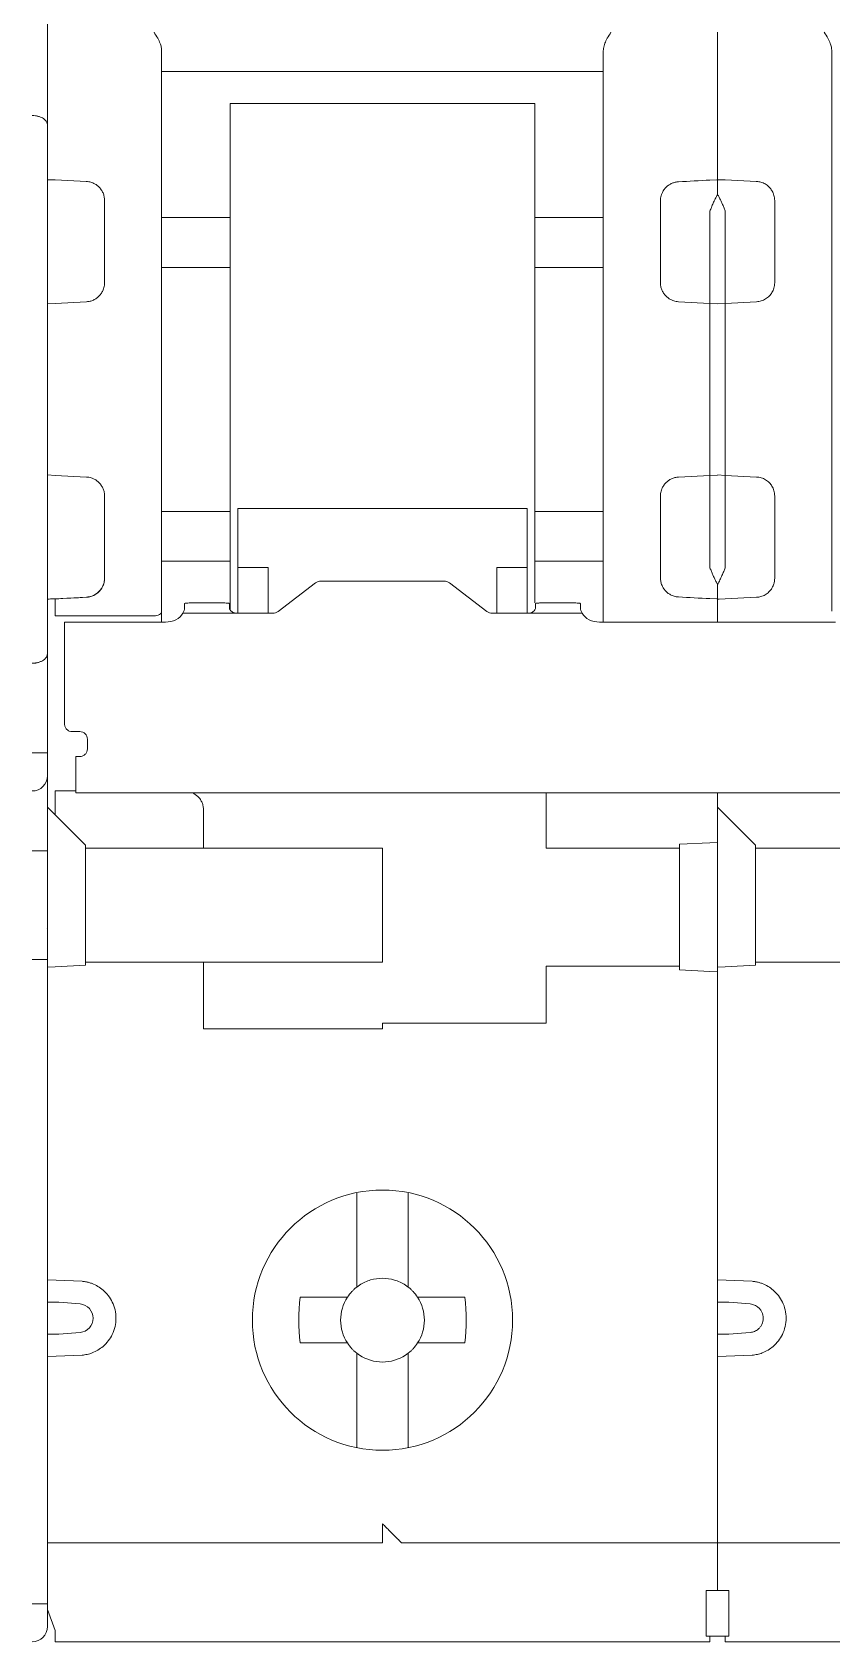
# Model space of a CAD drawing. Header units: millimetres. Extents: x 1359 to 3577, y 1336 to 3557.
# Drawn here: x 2600.48 to 2621.48, y 2687.54 to 2729.83 of the extents above; entities that cross this region are included whole.
import ezdxf

# ---------------------------------------------------------------- set-up
doc = ezdxf.new("R2010")
doc.units = ezdxf.units.MM
doc.layers.add('000-PI-Oprema', color=30, linetype='Continuous', lineweight=5)

msp = doc.modelspace()

# ---------------------------------------------------------------- linework, layer by layer
at = {"layer": '000-PI-Oprema', "color": 0, "linetype": 'ByBlock', "lineweight": 0}
for p, q in [((2600.876, 2753.994), (2600.876, 2727.383)), ((2600.876, 2753.994), (2600.876, 2727.383)), ((2600.876, 2727.383), (2600.876, 2713.505)), ((2600.876, 2713.505), (2600.876, 2710.894)), ((2600.876, 2710.894), (2600.476, 2710.894)), ((2600.876, 2710.894), (2600.876, 2710.294)), ((2600.876, 2710.294), (2600.876, 2708.319)), ((2600.876, 2708.319), (2600.476, 2708.319)), ((2600.876, 2708.319), (2600.876, 2705.469)), ((2600.476, 2705.469), (2600.876, 2705.469)), ((2600.876, 2705.469), (2600.876, 2688.544)), ((2600.876, 2688.544), (2600.476, 2688.544)), ((2600.876, 2688.544), (2600.876, 2687.944))]:
    msp.add_line(p, q, dxfattribs=at)
at = {"layer": '000-PI-Oprema', "color": 0, "lineweight": 0}
for p, q in [((2618.476, 2729.827), (2618.476, 2728.585)), ((2603.876, 2728.796), (2615.476, 2728.796)), ((2618.476, 2728.585), (2618.476, 2725.951)), ((2605.676, 2727.95), (2613.676, 2727.95)), ((2600.876, 2722.692), (2600.876, 2725.569)), ((2600.922, 2725.951), (2600.894, 2725.952)), ((2601.076, 2725.946), (2600.922, 2725.951)), ((2601.902, 2725.905), (2601.076, 2725.948)), ((2601.076, 2725.946), (2601.076, 2725.948)), ((2601.902, 2725.899), (2601.902, 2725.905)), ((2618.276, 2725.941), (2618.457, 2725.95)), ((2618.522, 2725.951), (2618.494, 2725.952)), ((2618.676, 2725.946), (2618.522, 2725.951)), ((2619.502, 2725.905), (2618.676, 2725.948)), ((2619.502, 2725.905), (2619.502, 2725.899)), ((2603.876, 2724.961), (2605.676, 2724.961)), ((2615.476, 2724.961), (2613.676, 2724.961)), ((2618.276, 2725.132), (2618.276, 2722.704)), ((2618.676, 2722.703), (2618.676, 2725.134)), ((2603.876, 2723.65), (2605.676, 2723.65)), ((2613.676, 2723.65), (2615.476, 2723.65)), ((2600.876, 2722.692), (2601.076, 2722.703)), ((2601.076, 2722.703), (2601.902, 2722.746)), ((2618.276, 2722.704), (2617.45, 2722.748)), ((2618.276, 2722.704), (2618.476, 2722.694)), ((2618.676, 2722.703), (2618.476, 2722.692)), ((2619.502, 2722.746), (2618.676, 2722.703)), ((2601.076, 2718.185), (2600.876, 2718.196)), ((2600.876, 2717.144), (2600.876, 2718.196)), ((2601.902, 2718.142), (2601.076, 2718.185)), ((2617.45, 2718.14), (2618.276, 2718.184)), ((2618.476, 2718.194), (2618.276, 2718.184)), ((2618.276, 2718.184), (2618.276, 2715.756)), ((2618.476, 2718.196), (2618.676, 2718.185)), ((2618.676, 2718.185), (2619.502, 2718.142)), ((2618.676, 2715.754), (2618.676, 2718.185)), ((2603.876, 2717.238), (2605.676, 2717.238)), ((2605.876, 2717.315), (2605.876, 2715.764)), ((2613.476, 2717.315), (2605.876, 2717.315)), ((2613.476, 2715.764), (2613.476, 2717.315)), ((2615.476, 2717.238), (2613.676, 2717.238)), ((2605.676, 2715.927), (2603.876, 2715.927)), ((2605.676, 2714.644), (2605.676, 2715.927)), ((2613.676, 2714.837), (2613.676, 2715.927)), ((2613.676, 2715.927), (2615.476, 2715.927)), ((2606.676, 2715.764), (2605.876, 2715.764)), ((2605.876, 2714.562), (2605.876, 2715.764)), ((2606.676, 2714.562), (2606.676, 2715.764)), ((2613.476, 2715.764), (2612.676, 2715.764)), ((2612.676, 2714.562), (2612.676, 2715.764)), ((2613.476, 2715.764), (2613.476, 2714.562)), ((2606.935, 2714.607), (2607.918, 2715.36)), ((2608.059, 2715.405), (2611.293, 2715.405)), ((2611.435, 2715.36), (2612.418, 2714.607)), ((2600.894, 2714.936), (2601.902, 2714.989)), ((2601.076, 2714.94), (2601.076, 2714.942)), ((2601.902, 2714.983), (2601.902, 2714.989)), ((2603.876, 2714.615), (2603.876, 2714.332)), ((2604.476, 2714.739), (2604.476, 2714.817)), ((2605.459, 2714.835), (2604.676, 2714.835)), ((2605.659, 2714.817), (2605.659, 2714.739)), ((2613.693, 2714.817), (2613.693, 2714.739)), ((2614.677, 2714.835), (2613.893, 2714.835)), ((2614.877, 2714.817), (2614.877, 2714.739)), ((2615.476, 2714.344), (2615.476, 2714.767)), ((2618.457, 2714.938), (2618.276, 2714.947)), ((2618.476, 2714.937), (2618.476, 2714.332)), ((2618.522, 2714.937), (2618.676, 2714.942)), ((2618.676, 2714.94), (2619.502, 2714.983)), ((2618.676, 2714.942), (2618.676, 2714.94)), ((2603.676, 2714.492), (2601.076, 2714.492)), ((2601.326, 2713.719), (2601.326, 2714.332)), ((2601.326, 2714.332), (2603.976, 2714.332)), ((2605.859, 2714.562), (2604.434, 2714.562)), ((2605.859, 2714.562), (2606.793, 2714.562)), ((2612.559, 2714.562), (2613.493, 2714.562)), ((2614.918, 2714.562), (2613.493, 2714.562)), ((2615.377, 2714.332), (2621.576, 2714.332)), ((2601.326, 2713.062), (2601.326, 2711.654)), ((2601.726, 2711.454), (2601.526, 2711.454)), ((2601.926, 2711.005), (2601.926, 2711.255)), ((2600.876, 2710.744), (2600.876, 2711.061)), ((2601.626, 2710.801), (2601.726, 2710.801)), ((2601.626, 2710.757), (2601.626, 2710.801)), ((2600.876, 2709.47), (2600.876, 2710.744)), ((2601.626, 2710.757), (2601.626, 2710.667)), ((2601.626, 2709.894), (2601.076, 2709.894)), ((2601.626, 2709.846), (2605.726, 2709.846)), ((2605.726, 2709.846), (2631.226, 2709.846)), ((2613.976, 2708.394), (2613.976, 2709.846)), ((2618.476, 2709.846), (2618.476, 2709.47)), ((2600.876, 2705.294), (2600.876, 2709.47)), ((2600.876, 2709.47), (2601.076, 2709.27)), ((2601.076, 2709.27), (2601.076, 2709.394)), ((2601.076, 2709.27), (2601.876, 2708.47)), ((2604.976, 2708.394), (2604.976, 2709.394)), ((2618.476, 2709.47), (2618.676, 2709.27)), ((2618.476, 2708.546), (2618.476, 2709.47)), ((2618.676, 2709.27), (2619.476, 2708.47)), ((2601.876, 2708.47), (2601.876, 2708.394)), ((2604.976, 2708.394), (2601.876, 2708.394)), ((2601.876, 2708.394), (2601.876, 2705.394)), ((2604.976, 2708.394), (2605.376, 2708.394)), ((2605.376, 2708.394), (2609.676, 2708.394)), ((2609.676, 2708.394), (2609.676, 2705.394)), ((2614.376, 2708.394), (2613.976, 2708.394)), ((2614.376, 2708.394), (2617.476, 2708.394)), ((2617.476, 2708.494), (2618.276, 2708.536)), ((2617.476, 2708.494), (2617.476, 2708.394)), ((2617.476, 2708.394), (2617.476, 2705.294)), ((2618.476, 2708.546), (2618.276, 2708.536)), ((2618.476, 2708.546), (2618.476, 2705.294)), ((2619.476, 2708.47), (2619.476, 2708.394)), ((2619.476, 2708.394), (2622.576, 2708.394)), ((2619.476, 2708.394), (2619.476, 2705.394)), ((2600.876, 2706.294), (2600.871, 2706.299)), ((2600.876, 2705.265), (2601.076, 2705.276)), ((2600.876, 2705.265), (2600.876, 2697.371)), ((2601.876, 2705.318), (2601.076, 2705.276)), ((2601.876, 2705.394), (2601.876, 2705.318)), ((2604.976, 2705.394), (2601.876, 2705.394)), ((2604.976, 2703.644), (2604.976, 2705.394)), ((2604.976, 2705.394), (2605.376, 2705.394)), ((2609.676, 2705.394), (2605.376, 2705.394)), ((2614.376, 2705.294), (2613.976, 2705.294)), ((2613.976, 2705.294), (2613.976, 2703.794)), ((2617.476, 2705.294), (2614.376, 2705.294)), ((2617.476, 2705.194), (2617.476, 2705.294)), ((2618.476, 2705.265), (2618.476, 2705.294)), ((2618.476, 2705.265), (2618.676, 2705.276)), ((2618.476, 2705.265), (2618.476, 2705.142)), ((2619.476, 2705.318), (2618.676, 2705.276)), ((2619.476, 2705.394), (2619.476, 2705.318)), ((2622.576, 2705.394), (2619.476, 2705.394)), ((2618.276, 2705.152), (2617.476, 2705.194)), ((2618.276, 2705.152), (2618.476, 2705.142)), ((2618.476, 2697.37), (2618.476, 2705.142)), ((2609.676, 2703.644), (2604.976, 2703.644)), ((2609.676, 2703.794), (2609.676, 2703.644)), ((2613.976, 2703.794), (2609.676, 2703.794)), ((2600.871, 2701.289), (2600.876, 2701.294)), ((2609.001, 2699.333), (2609.001, 2699.27)), ((2609.001, 2699.27), (2609.001, 2697.15)), ((2610.351, 2699.27), (2610.351, 2699.333)), ((2610.351, 2697.15), (2610.351, 2699.27)), ((2600.876, 2697.196), (2600.876, 2697.37)), ((2618.476, 2697.37), (2618.476, 2694.718)), ((2601.786, 2697.015), (2600.876, 2697.053)), ((2609.001, 2697.15), (2609.001, 2696.863)), ((2610.351, 2697.15), (2610.351, 2696.863)), ((2619.386, 2697.015), (2618.476, 2697.053)), ((2600.876, 2695.622), (2600.876, 2696.466)), ((2601.176, 2696.466), (2601.734, 2696.418)), ((2607.512, 2696.594), (2608.37, 2696.594)), ((2611.84, 2696.594), (2610.982, 2696.594)), ((2618.776, 2696.466), (2619.334, 2696.418)), ((2601.734, 2695.67), (2601.176, 2695.622)), ((2618.776, 2695.622), (2619.334, 2695.67)), ((2608.37, 2695.394), (2607.512, 2695.394)), ((2609.001, 2695.125), (2609.001, 2694.838)), ((2610.351, 2695.125), (2610.351, 2694.838)), ((2611.84, 2695.394), (2610.982, 2695.394)), ((2600.876, 2695.035), (2601.786, 2695.073)), ((2600.876, 2694.718), (2600.876, 2694.771)), ((2600.876, 2694.717), (2600.876, 2690.994)), ((2609.001, 2694.838), (2609.001, 2692.718)), ((2610.351, 2692.718), (2610.351, 2694.838)), ((2618.476, 2695.035), (2619.386, 2695.073)), ((2618.476, 2690.994), (2618.476, 2694.718)), ((2609.001, 2692.718), (2609.001, 2692.643)), ((2610.351, 2692.643), (2610.351, 2692.718)), ((2600.876, 2690.994), (2600.876, 2688.394)), ((2618.476, 2690.994), (2618.476, 2688.894)), ((2600.876, 2690.144), (2609.676, 2690.144)), ((2618.476, 2690.144), (2610.176, 2690.144)), ((2627.276, 2690.144), (2618.476, 2690.144)), ((2618.776, 2688.894), (2618.176, 2688.894)), ((2600.876, 2688.394), (2601.076, 2687.844)), ((2605.876, 2687.544), (2601.076, 2687.544)), ((2613.496, 2687.544), (2605.876, 2687.544)), ((2618.276, 2687.544), (2613.496, 2687.544)), ((2618.276, 2687.694), (2618.176, 2687.694)), ((2618.676, 2687.694), (2618.276, 2687.694)), ((2618.776, 2687.694), (2618.676, 2687.694)), ((2623.476, 2687.544), (2618.676, 2687.544))]:
    msp.add_line(p, q, dxfattribs=at)
at = {"layer": '000-PI-Oprema', "color": 0, "lineweight": 0, "flags": 128}
msp.add_lwpolyline([(2603.876, 2714.615), (2603.872, 2714.591), (2603.861, 2714.568), (2603.843, 2714.547), (2603.818, 2714.528), (2603.787, 2714.513), (2603.753, 2714.502), (2603.715, 2714.495), (2603.676, 2714.492)], dxfattribs=at)
at = {"layer": '000-PI-Oprema', "color": 0, "lineweight": 0}
msp.add_circle((2609.676, 2695.994), 3.418, dxfattribs=at)
at = {"layer": '000-PI-Oprema', "color": 0, "linetype": 'ByBlock', "lineweight": 0}
for centre in [(2600.476, 2710.294), (2600.476, 2687.944)]:
    msp.add_arc(centre, 0.4, 270, 0, dxfattribs=at)
at = {"layer": '000-PI-Oprema', "color": 0, "lineweight": 0}
for start, end in [(123.0557, 133.0681), (46.9319, 56.9443), (136.9319, 146.9443), (135, 136.9319), (133.0681, 135), (33.0557, 43.0681), (213.0557, 223.0681), (223.0681, 225), (225, 226.9319), (226.9319, 236.9443), (303.0557, 313.0681), (315, 316.9319), (316.9319, 326.9443)]:
    msp.add_arc((2609.676, 2695.994), 1.1, start, end, dxfattribs=at)
for points, knots in [([(2600.876, 2728.585), (2600.876, 2728.598), (2600.876, 2728.625), (2600.876, 2728.672), (2600.876, 2728.725), (2600.876, 2728.805), (2600.876, 2728.92), (2600.876, 2729.08), (2600.876, 2729.256), (2600.876, 2729.442), (2600.876, 2729.634), (2600.876, 2729.763), (2600.876, 2729.827)], [0, 0, 0, 0, 0.061391, 0.122427, 0.18342, 0.24468, 0.372209, 0.500076, 0.627605, 0.755472, 0.877481, 1, 1, 1, 1]), ([(2603.676, 2729.827), (2603.71, 2729.774), (2603.757, 2729.7), (2603.808, 2729.6), (2603.842, 2729.523), (2603.869, 2729.436), (2603.874, 2729.369), (2603.876, 2729.337)], [0, 0, 0, 0, 0.350015, 0.493309, 0.624855, 0.821183, 1, 1, 1, 1]), ([(2615.476, 2729.337), (2615.477, 2729.358), (2615.479, 2729.401), (2615.494, 2729.468), (2615.515, 2729.534), (2615.545, 2729.601), (2615.596, 2729.7), (2615.643, 2729.774), (2615.676, 2729.827)], [0, 0, 0, 0, 0.117446, 0.242847, 0.378002, 0.506391, 0.652474, 1, 1, 1, 1]), ([(2621.276, 2729.827), (2621.31, 2729.774), (2621.357, 2729.699), (2621.408, 2729.6), (2621.442, 2729.523), (2621.469, 2729.436), (2621.474, 2729.369), (2621.476, 2729.337)], [0, 0, 0, 0, 0.350596, 0.493868, 0.625405, 0.821427, 1, 1, 1, 1]), ([(2603.876, 2729.183), (2603.876, 2729.143), (2603.876, 2729.062), (2603.876, 2728.93), (2603.876, 2728.791), (2603.876, 2728.643), (2603.876, 2728.487), (2603.876, 2728.323), (2603.876, 2728.15), (2603.876, 2727.91), (2603.876, 2727.591), (2603.876, 2727.18), (2603.876, 2726.742), (2603.876, 2726.43), (2603.876, 2726.273)], [0, 0, 0, 0, 0.062736, 0.125281, 0.187695, 0.250043, 0.312387, 0.374792, 0.437318, 0.500031, 0.625212, 0.749931, 0.874692, 1, 1, 1, 1]), ([(2615.476, 2729.183), (2615.476, 2729.193), (2615.476, 2729.212), (2615.476, 2729.248), (2615.476, 2729.289), (2615.476, 2729.321), (2615.476, 2729.337)], [0, 0, 0, 0, 0.251193, 0.5, 0.748807, 1, 1, 1, 1]), ([(2615.476, 2726.121), (2615.476, 2726.204), (2615.476, 2726.371), (2615.476, 2726.613), (2615.476, 2726.847), (2615.476, 2727.075), (2615.476, 2727.295), (2615.476, 2727.508), (2615.476, 2727.713), (2615.476, 2727.977), (2615.476, 2728.287), (2615.476, 2728.623), (2615.476, 2728.926), (2615.476, 2729.097), (2615.476, 2729.183)], [0, 0, 0, 0, 0.062754, 0.125301, 0.187708, 0.250043, 0.312375, 0.374772, 0.437302, 0.500033, 0.625237, 0.749935, 0.874674, 1, 1, 1, 1]), ([(2621.476, 2729.337), (2621.476, 2729.321), (2621.476, 2729.289), (2621.476, 2729.248), (2621.476, 2729.212), (2621.476, 2729.193), (2621.476, 2729.183)], [0, 0, 0, 0, 0.251193, 0.5, 0.748807, 1, 1, 1, 1]), ([(2621.476, 2729.183), (2621.476, 2729.143), (2621.476, 2729.062), (2621.476, 2728.93), (2621.476, 2728.791), (2621.476, 2728.643), (2621.476, 2728.487), (2621.476, 2728.323), (2621.476, 2728.15), (2621.476, 2727.91), (2621.476, 2727.591), (2621.476, 2727.18), (2621.476, 2726.742), (2621.476, 2726.43), (2621.476, 2726.273)], [0, 0, 0, 0, 0.062736, 0.125281, 0.187695, 0.250043, 0.312387, 0.374792, 0.437318, 0.500031, 0.625212, 0.749931, 0.874692, 1, 1, 1, 1]), ([(2600.876, 2725.951), (2600.876, 2726.023), (2600.876, 2726.165), (2600.876, 2726.372), (2600.876, 2726.573), (2600.876, 2726.767), (2600.876, 2726.956), (2600.876, 2727.138), (2600.876, 2727.315), (2600.876, 2727.541), (2600.876, 2727.808), (2600.876, 2728.098), (2600.876, 2728.361), (2600.876, 2728.51), (2600.876, 2728.585)], [0, 0, 0, 0, 0.062728, 0.125271, 0.18769, 0.250045, 0.312396, 0.374804, 0.437328, 0.500029, 0.625194, 0.749922, 0.874696, 1, 1, 1, 1]), ([(2605.676, 2727.95), (2605.676, 2727.909), (2605.676, 2727.826), (2605.676, 2727.708), (2605.676, 2727.595), (2605.676, 2727.452), (2605.676, 2727.286), (2605.676, 2727.179), (2605.676, 2727.125)], [0, 0, 0, 0, 0.125424, 0.250193, 0.374902, 0.500146, 0.749703, 1, 1, 1, 1]), ([(2613.676, 2727.125), (2613.676, 2727.151), (2613.676, 2727.204), (2613.676, 2727.291), (2613.676, 2727.386), (2613.676, 2727.521), (2613.676, 2727.704), (2613.676, 2727.868), (2613.676, 2727.95)], [0, 0, 0, 0, 0.125424, 0.250193, 0.374902, 0.500146, 0.749703, 1, 1, 1, 1]), ([(2613.676, 2724.961), (2613.676, 2725.032), (2613.676, 2725.173), (2613.676, 2725.38), (2613.676, 2725.581), (2613.676, 2725.776), (2613.676, 2725.967), (2613.676, 2726.213), (2613.676, 2726.505), (2613.676, 2726.832), (2613.676, 2727.027), (2613.676, 2727.125)], [0, 0, 0, 0, 0.083508, 0.166833, 0.25006, 0.333277, 0.416572, 0.500032, 0.666688, 0.83311, 1, 1, 1, 1]), ([(2603.876, 2726.273), (2603.876, 2726.209), (2603.876, 2726.081), (2603.876, 2725.883), (2603.876, 2725.68), (2603.876, 2725.473), (2603.876, 2725.26), (2603.876, 2725.043), (2603.876, 2724.822), (2603.876, 2724.671), (2603.876, 2724.595)], [0, 0, 0, 0, 0.12575, 0.250858, 0.375537, 0.5, 0.624463, 0.749142, 0.87425, 1, 1, 1, 1]), ([(2615.476, 2724.727), (2615.476, 2724.799), (2615.476, 2724.941), (2615.476, 2725.149), (2615.476, 2725.353), (2615.476, 2725.552), (2615.476, 2725.747), (2615.476, 2725.937), (2615.476, 2726.06), (2615.476, 2726.121)], [0, 0, 0, 0, 0.143512, 0.28637, 0.428834, 0.571166, 0.71363, 0.856488, 1, 1, 1, 1]), ([(2621.476, 2726.273), (2621.476, 2726.209), (2621.476, 2726.081), (2621.476, 2725.883), (2621.476, 2725.68), (2621.476, 2725.473), (2621.476, 2725.26), (2621.476, 2725.043), (2621.476, 2724.822), (2621.476, 2724.671), (2621.476, 2724.595)], [0, 0, 0, 0, 0.12575, 0.250858, 0.375537, 0.5, 0.624463, 0.749142, 0.87425, 1, 1, 1, 1]), ([(2601.902, 2725.905), (2601.922, 2725.903), (2601.961, 2725.9), (2602.017, 2725.886), (2602.083, 2725.863), (2602.155, 2725.824), (2602.229, 2725.765), (2602.292, 2725.691), (2602.339, 2725.604), (2602.37, 2725.508), (2602.374, 2725.441), (2602.376, 2725.407)], [0, 0, 0, 0, 0.071618, 0.143308, 0.216363, 0.334035, 0.455285, 0.587191, 0.721903, 0.860899, 1, 1, 1, 1]), ([(2616.976, 2725.398), (2616.977, 2725.421), (2616.979, 2725.466), (2616.993, 2725.532), (2617.019, 2725.606), (2617.062, 2725.683), (2617.124, 2725.757), (2617.198, 2725.817), (2617.279, 2725.86), (2617.363, 2725.888), (2617.421, 2725.894), (2617.45, 2725.897)], [0, 0, 0, 0, 0.093221, 0.185813, 0.279137, 0.41434, 0.546905, 0.668022, 0.785627, 0.893606, 1, 1, 1, 1]), ([(2618.276, 2725.132), (2618.289, 2725.163), (2618.316, 2725.233), (2618.362, 2725.339), (2618.416, 2725.455), (2618.455, 2725.529), (2618.476, 2725.568)], [0, 0, 0, 0, 0.193415, 0.424448, 0.693252, 1, 1, 1, 1]), ([(2618.676, 2725.134), (2618.664, 2725.165), (2618.639, 2725.229), (2618.6, 2725.32), (2618.56, 2725.407), (2618.518, 2725.491), (2618.49, 2725.543), (2618.476, 2725.569)], [0, 0, 0, 0, 0.194202, 0.390464, 0.589612, 0.792498, 1, 1, 1, 1]), ([(2619.976, 2725.407), (2619.975, 2725.429), (2619.974, 2725.474), (2619.959, 2725.54), (2619.934, 2725.614), (2619.891, 2725.691), (2619.822, 2725.773), (2619.73, 2725.842), (2619.618, 2725.891), (2619.54, 2725.9), (2619.502, 2725.905)], [0, 0, 0, 0, 0.092601, 0.18543, 0.278489, 0.413813, 0.545287, 0.709927, 0.860804, 1, 1, 1, 1]), ([(2605.676, 2724.961), (2605.676, 2724.912), (2605.676, 2724.814), (2605.676, 2724.598), (2605.676, 2724.359), (2605.676, 2724.114), (2605.676, 2723.893), (2605.676, 2723.728), (2605.676, 2723.672), (2605.676, 2723.65)], [0, 0, 0, 0, 0.150243, 0.300485, 0.450729, 0.600973, 0.751216, 0.901461, 1, 1, 1, 1]), ([(2613.676, 2724.961), (2613.676, 2724.912), (2613.676, 2724.814), (2613.676, 2724.598), (2613.676, 2724.359), (2613.676, 2724.114), (2613.676, 2723.893), (2613.676, 2723.728), (2613.676, 2723.672), (2613.676, 2723.65)], [0, 0, 0, 0, 0.150243, 0.300485, 0.450729, 0.600973, 0.751216, 0.901461, 1, 1, 1, 1]), ([(2615.476, 2716.16), (2615.476, 2716.274), (2615.476, 2716.502), (2615.476, 2716.848), (2615.476, 2717.196), (2615.476, 2717.546), (2615.476, 2717.899), (2615.476, 2718.496), (2615.476, 2719.344), (2615.476, 2720.444), (2615.476, 2721.544), (2615.476, 2722.511), (2615.476, 2723.342), (2615.476, 2724.042), (2615.476, 2724.499), (2615.476, 2724.727)], [0, 0, 0, 0, 0.041431, 0.082793, 0.124119, 0.165441, 0.206793, 0.248207, 0.374079, 0.500012, 0.625883, 0.751817, 0.834548, 0.917188, 1, 1, 1, 1]), ([(2602.376, 2723.245), (2602.376, 2723.365), (2602.376, 2723.604), (2602.376, 2723.959), (2602.376, 2724.311), (2602.376, 2724.544), (2602.376, 2724.66)], [0, 0, 0, 0, 0.2501, 0.5, 0.7499, 1, 1, 1, 1]), ([(2603.876, 2724.595), (2603.876, 2724.485), (2603.876, 2724.263), (2603.876, 2723.928), (2603.876, 2723.59), (2603.876, 2723.25), (2603.876, 2722.907), (2603.876, 2722.329), (2603.876, 2721.508), (2603.876, 2720.444), (2603.876, 2719.38), (2603.876, 2718.443), (2603.876, 2717.638), (2603.876, 2716.958), (2603.876, 2716.515), (2603.876, 2716.293)], [0, 0, 0, 0, 0.041447, 0.082829, 0.124176, 0.16552, 0.206891, 0.248321, 0.374134, 0.500011, 0.625824, 0.751702, 0.834467, 0.91715, 1, 1, 1, 1]), ([(2621.476, 2724.595), (2621.476, 2724.485), (2621.476, 2724.263), (2621.476, 2723.928), (2621.476, 2723.59), (2621.476, 2723.25), (2621.476, 2722.907), (2621.476, 2722.329), (2621.476, 2721.508), (2621.476, 2720.444), (2621.476, 2719.38), (2621.476, 2718.443), (2621.476, 2717.638), (2621.476, 2716.958), (2621.476, 2716.515), (2621.476, 2716.293)], [0, 0, 0, 0, 0.041447, 0.082829, 0.124176, 0.16552, 0.206891, 0.248321, 0.374134, 0.500011, 0.625824, 0.751702, 0.834467, 0.91715, 1, 1, 1, 1]), ([(2605.676, 2723.65), (2605.676, 2723.567), (2605.676, 2723.4), (2605.676, 2723.145), (2605.676, 2722.888), (2605.676, 2722.628), (2605.676, 2722.365), (2605.676, 2721.917), (2605.676, 2721.278), (2605.676, 2720.444), (2605.676, 2719.61), (2605.676, 2718.881), (2605.676, 2718.26), (2605.676, 2717.741), (2605.676, 2717.406), (2605.676, 2717.238)], [0, 0, 0, 0, 0.041319, 0.082538, 0.123706, 0.164869, 0.206076, 0.247373, 0.373654, 0.500018, 0.626299, 0.752662, 0.835118, 0.917437, 1, 1, 1, 1]), ([(2613.676, 2723.65), (2613.676, 2722.643), (2613.676, 2721.544), (2613.676, 2719.344), (2613.676, 2718.245), (2613.676, 2717.238)], [0, 0, 0, 0, 0.5, 0.5, 1, 1, 1, 1]), ([(2602.376, 2723.245), (2602.376, 2723.224), (2602.374, 2723.181), (2602.361, 2723.118), (2602.338, 2723.048), (2602.299, 2722.972), (2602.24, 2722.898), (2602.168, 2722.835), (2602.086, 2722.788), (2601.996, 2722.756), (2601.934, 2722.749), (2601.902, 2722.746)], [0, 0, 0, 0, 0.085507, 0.170147, 0.255273, 0.381189, 0.506725, 0.630753, 0.754527, 0.877113, 1, 1, 1, 1]), ([(2617.45, 2722.748), (2617.429, 2722.749), (2617.387, 2722.753), (2617.326, 2722.769), (2617.258, 2722.795), (2617.185, 2722.837), (2617.113, 2722.899), (2617.054, 2722.974), (2617.01, 2723.059), (2616.981, 2723.151), (2616.978, 2723.215), (2616.976, 2723.247)], [0, 0, 0, 0, 0.082209, 0.16366, 0.245689, 0.369303, 0.493372, 0.618767, 0.744744, 0.872104, 1, 1, 1, 1]), ([(2619.502, 2722.746), (2619.523, 2722.748), (2619.564, 2722.751), (2619.625, 2722.766), (2619.683, 2722.788), (2619.739, 2722.818), (2619.791, 2722.855), (2619.85, 2722.909), (2619.912, 2722.99), (2619.965, 2723.108), (2619.972, 2723.198), (2619.976, 2723.245)], [0, 0, 0, 0, 0.080411, 0.161533, 0.243405, 0.326066, 0.409552, 0.493901, 0.642123, 0.810797, 1, 1, 1, 1]), ([(2600.876, 2718.196), (2600.876, 2718.302), (2600.876, 2718.514), (2600.876, 2718.834), (2600.876, 2719.154), (2600.876, 2719.476), (2600.876, 2719.798), (2600.876, 2720.121), (2600.876, 2720.525), (2600.876, 2721.009), (2600.876, 2721.573), (2600.876, 2722.135), (2600.876, 2722.506), (2600.876, 2722.692)], [0, 0, 0, 0, 0.071572, 0.143012, 0.214372, 0.285701, 0.357051, 0.428472, 0.500015, 0.625079, 0.749917, 0.8748, 1, 1, 1, 1]), ([(2618.276, 2722.704), (2618.276, 2722.597), (2618.276, 2722.384), (2618.276, 2722.062), (2618.276, 2721.74), (2618.276, 2721.417), (2618.276, 2721.093), (2618.276, 2720.769), (2618.276, 2720.363), (2618.276, 2719.876), (2618.276, 2719.309), (2618.276, 2718.745), (2618.276, 2718.371), (2618.276, 2718.184)], [0, 0, 0, 0, 0.071556, 0.142997, 0.214365, 0.285706, 0.357065, 0.428486, 0.500013, 0.625062, 0.749916, 0.874816, 1, 1, 1, 1]), ([(2601.902, 2718.142), (2601.923, 2718.14), (2601.965, 2718.137), (2602.026, 2718.121), (2602.095, 2718.095), (2602.168, 2718.053), (2602.24, 2717.99), (2602.299, 2717.916), (2602.343, 2717.831), (2602.371, 2717.739), (2602.375, 2717.675), (2602.376, 2717.643)], [0, 0, 0, 0, 0.082205, 0.163652, 0.245679, 0.369354, 0.493482, 0.618917, 0.744935, 0.872201, 1, 1, 1, 1]), ([(2616.976, 2717.641), (2616.977, 2717.662), (2616.979, 2717.705), (2616.991, 2717.768), (2617.015, 2717.838), (2617.054, 2717.914), (2617.113, 2717.989), (2617.185, 2718.051), (2617.267, 2718.098), (2617.356, 2718.13), (2617.419, 2718.137), (2617.45, 2718.14)], [0, 0, 0, 0, 0.085573, 0.170275, 0.255463, 0.381339, 0.506835, 0.630803, 0.754517, 0.877108, 1, 1, 1, 1]), ([(2619.976, 2717.643), (2619.975, 2717.667), (2619.973, 2717.714), (2619.958, 2717.782), (2619.936, 2717.844), (2619.907, 2717.899), (2619.874, 2717.947), (2619.822, 2718.008), (2619.742, 2718.072), (2619.626, 2718.127), (2619.544, 2718.137), (2619.502, 2718.142)], [0, 0, 0, 0, 0.097376, 0.189595, 0.276665, 0.358598, 0.435408, 0.507112, 0.674555, 0.83875, 1, 1, 1, 1]), ([(2602.376, 2716.228), (2602.376, 2716.344), (2602.376, 2716.577), (2602.376, 2716.929), (2602.376, 2717.284), (2602.376, 2717.523), (2602.376, 2717.643)], [0, 0, 0, 0, 0.2501, 0.5, 0.7499, 1, 1, 1, 1]), ([(2600.876, 2715.319), (2600.876, 2715.319), (2600.876, 2715.646), (2600.876, 2716.028), (2600.876, 2716.518), (2600.876, 2716.872), (2600.876, 2717.101), (2600.876, 2717.13), (2600.876, 2717.144)], [0, 0, 0, 0, 0.008736, 0.206989, 0.405242, 0.603494, 0.801747, 1, 1, 1, 1]), ([(2605.676, 2717.238), (2605.676, 2717.216), (2605.676, 2717.16), (2605.676, 2716.995), (2605.676, 2716.774), (2605.676, 2716.529), (2605.676, 2716.29), (2605.676, 2716.074), (2605.676, 2715.976), (2605.676, 2715.927)], [0, 0, 0, 0, 0.098539, 0.248784, 0.399027, 0.54927, 0.699515, 0.849757, 1, 1, 1, 1]), ([(2613.676, 2717.238), (2613.676, 2717.216), (2613.676, 2717.16), (2613.676, 2716.995), (2613.676, 2716.774), (2613.676, 2716.529), (2613.676, 2716.29), (2613.676, 2716.074), (2613.676, 2715.976), (2613.676, 2715.927)], [0, 0, 0, 0, 0.098539, 0.248784, 0.399027, 0.54927, 0.699515, 0.849757, 1, 1, 1, 1]), ([(2603.876, 2716.293), (2603.876, 2716.217), (2603.876, 2716.066), (2603.876, 2715.845), (2603.876, 2715.627), (2603.876, 2715.415), (2603.876, 2715.208), (2603.876, 2715.005), (2603.876, 2714.807), (2603.876, 2714.679), (2603.876, 2714.615)], [0, 0, 0, 0, 0.12575, 0.250858, 0.375537, 0.5, 0.624463, 0.749142, 0.87425, 1, 1, 1, 1]), ([(2621.476, 2716.293), (2621.476, 2716.217), (2621.476, 2716.066), (2621.476, 2715.845), (2621.476, 2715.627), (2621.476, 2715.415), (2621.476, 2715.208), (2621.476, 2715.005), (2621.476, 2714.807), (2621.476, 2714.679), (2621.476, 2714.615)], [0, 0, 0, 0, 0.12575, 0.250858, 0.375537, 0.5, 0.624463, 0.749142, 0.87425, 1, 1, 1, 1]), ([(2602.376, 2715.481), (2602.376, 2715.542), (2602.376, 2715.663), (2602.376, 2715.849), (2602.376, 2716.037), (2602.376, 2716.164), (2602.376, 2716.228)], [0, 0, 0, 0, 0.25014, 0.5, 0.74986, 1, 1, 1, 1]), ([(2615.476, 2714.767), (2615.476, 2714.828), (2615.476, 2714.951), (2615.476, 2715.141), (2615.476, 2715.336), (2615.476, 2715.535), (2615.476, 2715.739), (2615.476, 2715.947), (2615.476, 2716.089), (2615.476, 2716.16)], [0, 0, 0, 0, 0.143512, 0.28637, 0.428834, 0.571166, 0.71363, 0.856488, 1, 1, 1, 1]), ([(2601.902, 2714.989), (2601.944, 2714.991), (2601.99, 2714.999), (2602.09, 2715.033), (2602.143, 2715.06), (2602.243, 2715.142), (2602.289, 2715.197), (2602.357, 2715.33), (2602.376, 2715.409), (2602.376, 2715.488)], [0, 0, 0, 0, 0.25, 0.25, 0.5, 0.5, 0.75, 0.75, 1, 1, 1, 1]), ([(2601.902, 2714.983), (2601.921, 2714.985), (2601.959, 2714.988), (2602.015, 2715.001), (2602.071, 2715.02), (2602.125, 2715.047), (2602.178, 2715.081), (2602.235, 2715.13), (2602.298, 2715.205), (2602.345, 2715.298), (2602.372, 2715.394), (2602.375, 2715.452), (2602.376, 2715.481)], [0, 0, 0, 0, 0.068374, 0.139377, 0.213319, 0.290477, 0.371094, 0.455382, 0.587277, 0.761474, 0.880592, 1, 1, 1, 1]), ([(2617.45, 2714.991), (2617.431, 2714.992), (2617.392, 2714.996), (2617.336, 2715.009), (2617.27, 2715.032), (2617.198, 2715.071), (2617.124, 2715.13), (2617.061, 2715.205), (2617.014, 2715.292), (2616.982, 2715.388), (2616.978, 2715.456), (2616.976, 2715.49)], [0, 0, 0, 0, 0.070996, 0.142095, 0.214573, 0.332083, 0.453298, 0.585758, 0.72107, 0.860537, 1, 1, 1, 1]), ([(2618.276, 2715.756), (2618.289, 2715.724), (2618.314, 2715.661), (2618.353, 2715.57), (2618.393, 2715.482), (2618.434, 2715.398), (2618.462, 2715.346), (2618.476, 2715.32)], [0, 0, 0, 0, 0.1942, 0.390457, 0.5896, 0.792488, 1, 1, 1, 1]), ([(2618.676, 2715.754), (2618.664, 2715.723), (2618.636, 2715.654), (2618.59, 2715.548), (2618.536, 2715.431), (2618.497, 2715.358), (2618.476, 2715.319)], [0, 0, 0, 0, 0.193384, 0.424408, 0.693222, 1, 1, 1, 1]), ([(2619.502, 2714.983), (2619.521, 2714.985), (2619.559, 2714.988), (2619.615, 2715.001), (2619.671, 2715.02), (2619.725, 2715.047), (2619.778, 2715.081), (2619.835, 2715.13), (2619.898, 2715.205), (2619.945, 2715.298), (2619.972, 2715.394), (2619.975, 2715.452), (2619.976, 2715.481)], [0, 0, 0, 0, 0.068374, 0.139376, 0.213318, 0.290476, 0.371092, 0.45538, 0.587276, 0.76147, 0.88059, 1, 1, 1, 1]), ([(2600.876, 2712.303), (2600.876, 2712.34), (2600.876, 2712.413), (2600.876, 2712.533), (2600.876, 2712.659), (2600.876, 2712.793), (2600.876, 2712.935), (2600.876, 2713.084), (2600.876, 2713.24), (2600.876, 2713.457), (2600.876, 2713.746), (2600.876, 2714.118), (2600.876, 2714.513), (2600.876, 2714.795), (2600.876, 2714.937)], [0, 0, 0, 0, 0.062728, 0.125271, 0.18769, 0.250045, 0.312396, 0.374804, 0.437328, 0.500029, 0.625194, 0.749922, 0.874696, 1, 1, 1, 1]), ([(2601.076, 2714.942), (2601.05, 2714.941), (2600.997, 2714.939), (2600.947, 2714.938), (2600.922, 2714.937)], [0, 0, 0, 0, 0.508632, 1, 1, 1, 1]), ([(2604.476, 2714.688), (2604.476, 2714.68), (2604.475, 2714.663), (2604.466, 2714.632), (2604.454, 2714.598), (2604.441, 2714.574), (2604.434, 2714.562)], [0, 0, 0, 0, 0.256458, 0.506841, 0.753776, 1, 1, 1, 1]), ([(2604.476, 2714.817), (2604.476, 2714.822), (2604.498, 2714.826), (2604.572, 2714.833), (2604.624, 2714.835), (2604.676, 2714.835)], [0, 0, 0, 0, 0.5, 0.5, 1, 1, 1, 1]), ([(2604.476, 2714.688), (2604.476, 2714.697), (2604.476, 2714.714), (2604.476, 2714.731), (2604.476, 2714.736), (2604.476, 2714.739)], [0, 0, 0, 0, 0.334189, 0.665811, 1, 1, 1, 1]), ([(2605.659, 2714.817), (2605.659, 2714.818), (2605.657, 2714.821), (2605.645, 2714.824), (2605.627, 2714.827), (2605.594, 2714.83), (2605.538, 2714.834), (2605.486, 2714.834), (2605.459, 2714.835)], [0, 0, 0, 0, 0.128148, 0.251094, 0.373747, 0.501054, 0.748354, 1, 1, 1, 1]), ([(2605.659, 2714.688), (2605.66, 2714.682), (2605.661, 2714.67), (2605.672, 2714.649), (2605.689, 2714.627), (2605.719, 2714.602), (2605.773, 2714.571), (2605.826, 2714.566), (2605.859, 2714.562)], [0, 0, 0, 0, 0.121269, 0.244591, 0.370821, 0.500756, 0.692101, 1, 1, 1, 1]), ([(2613.493, 2714.562), (2613.508, 2714.563), (2613.535, 2714.564), (2613.572, 2714.573), (2613.6, 2714.584), (2613.621, 2714.595), (2613.652, 2714.616), (2613.686, 2714.649), (2613.691, 2714.676), (2613.693, 2714.688)], [0, 0, 0, 0, 0.138294, 0.257669, 0.358107, 0.439606, 0.502183, 0.756685, 1, 1, 1, 1]), ([(2613.893, 2714.835), (2613.88, 2714.835), (2613.854, 2714.834), (2613.816, 2714.833), (2613.781, 2714.832), (2613.742, 2714.829), (2613.701, 2714.824), (2613.696, 2714.819), (2613.693, 2714.817)], [0, 0, 0, 0, 0.128148, 0.251094, 0.373747, 0.501054, 0.748354, 1, 1, 1, 1]), ([(2614.877, 2714.817), (2614.876, 2714.818), (2614.874, 2714.821), (2614.863, 2714.824), (2614.844, 2714.827), (2614.811, 2714.83), (2614.756, 2714.834), (2614.703, 2714.834), (2614.677, 2714.835)], [0, 0, 0, 0, 0.128148, 0.251094, 0.373747, 0.501054, 0.748354, 1, 1, 1, 1]), ([(2614.877, 2714.739), (2614.877, 2714.736), (2614.877, 2714.731), (2614.877, 2714.714), (2614.877, 2714.697), (2614.877, 2714.688)], [0, 0, 0, 0, 0.334189, 0.665811, 1, 1, 1, 1]), ([(2614.918, 2714.562), (2614.912, 2714.574), (2614.899, 2714.598), (2614.886, 2714.632), (2614.878, 2714.663), (2614.877, 2714.68), (2614.877, 2714.688)], [0, 0, 0, 0, 0.246224, 0.493159, 0.743542, 1, 1, 1, 1]), ([(2603.976, 2714.332), (2604.073, 2714.332), (2604.169, 2714.354), (2604.331, 2714.435), (2604.396, 2714.494), (2604.434, 2714.562)], [0, 0, 0, 0, 0.5, 0.5, 1, 1, 1, 1]), ([(2614.918, 2714.562), (2614.957, 2714.494), (2615.022, 2714.435), (2615.184, 2714.354), (2615.28, 2714.332), (2615.377, 2714.332)], [0, 0, 0, 0, 0.5, 0.5, 1, 1, 1, 1]), ([(2600.876, 2711.061), (2600.876, 2711.093), (2600.876, 2711.158), (2600.876, 2711.253), (2600.876, 2711.348), (2600.876, 2711.475), (2600.876, 2711.632), (2600.876, 2711.808), (2600.876, 2711.968), (2600.876, 2712.105), (2600.876, 2712.22), (2600.876, 2712.275), (2600.876, 2712.303)], [0, 0, 0, 0, 0.061391, 0.122427, 0.18342, 0.24468, 0.372209, 0.500076, 0.627605, 0.755472, 0.877481, 1, 1, 1, 1]), ([(2601.326, 2711.654), (2601.327, 2711.64), (2601.329, 2711.614), (2601.34, 2711.577), (2601.359, 2711.542), (2601.392, 2711.502), (2601.447, 2711.463), (2601.5, 2711.457), (2601.526, 2711.454)], [0, 0, 0, 0, 0.128148, 0.251094, 0.373747, 0.501054, 0.748354, 1, 1, 1, 1]), ([(2601.926, 2711.255), (2601.926, 2711.307), (2601.905, 2711.359), (2601.831, 2711.433), (2601.779, 2711.454), (2601.726, 2711.454)], [0, 0, 0, 0, 0.5, 0.5, 1, 1, 1, 1]), ([(2601.726, 2710.801), (2601.74, 2710.801), (2601.766, 2710.803), (2601.804, 2710.814), (2601.838, 2710.833), (2601.878, 2710.866), (2601.918, 2710.921), (2601.924, 2710.973), (2601.926, 2711.005)], [0, 0, 0, 0, 0.128148, 0.251094, 0.373747, 0.501054, 0.748354, 1, 1, 1, 1]), ([(2601.626, 2709.846), (2601.626, 2709.861), (2601.626, 2709.869), (2601.626, 2710.041), (2601.626, 2710.318), (2601.626, 2710.551), (2601.626, 2710.667)], [0, 0, 0, 0, 0.206145, 0.470763, 0.735381, 1, 1, 1, 1]), ([(2601.076, 2709.894), (2601.076, 2709.894), (2601.076, 2709.84), (2601.076, 2709.655), (2601.076, 2709.525), (2601.076, 2709.394)], [0, 0, 0, 0, 0.5, 0.5, 1, 1, 1, 1]), ([(2604.683, 2709.846), (2604.734, 2709.818), (2604.811, 2709.777), (2604.893, 2709.676), (2604.94, 2709.59), (2604.971, 2709.494), (2604.974, 2709.427), (2604.976, 2709.394)], [0, 0, 0, 0, 0.351287, 0.528122, 0.693874, 0.849103, 1, 1, 1, 1]), ([(2600.876, 2696.466), (2600.876, 2696.584), (2600.876, 2696.818), (2600.876, 2697.096), (2600.876, 2697.193), (2600.876, 2697.232)], [0, 0, 0, 0, 0.378161, 0.755931, 1, 1, 1, 1]), ([(2601.786, 2697.015), (2601.816, 2697.012), (2601.877, 2697.005), (2601.965, 2696.984), (2602.076, 2696.947), (2602.204, 2696.885), (2602.349, 2696.78), (2602.48, 2696.642), (2602.588, 2696.466), (2602.66, 2696.264), (2602.684, 2696.044), (2602.66, 2695.824), (2602.589, 2695.623), (2602.48, 2695.446), (2602.35, 2695.308), (2602.204, 2695.203), (2602.062, 2695.134), (2601.922, 2695.09), (2601.831, 2695.078), (2601.786, 2695.073)], [0, 0, 0, 0, 0.031513, 0.062834, 0.094232, 0.152293, 0.210532, 0.279327, 0.348301, 0.424071, 0.50002, 0.57579, 0.651739, 0.720534, 0.789508, 0.847569, 0.905809, 0.95275, 1, 1, 1, 1]), ([(2610.276, 2696.916), (2610.187, 2696.974), (2610.089, 2697.018), (2609.886, 2697.078), (2609.783, 2697.094), (2609.57, 2697.094), (2609.466, 2697.078), (2609.314, 2697.034), (2609.264, 2697.015), (2609.192, 2696.982), (2609.168, 2696.97), (2609.133, 2696.951), (2609.121, 2696.944), (2609.104, 2696.934), (2609.096, 2696.928), (2609.087, 2696.923), (2609.082, 2696.92), (2609.078, 2696.919), (2609.076, 2696.916)], [0, 0, 0, 0, 0.25, 0.25, 0.5, 0.5, 0.75, 0.75, 0.875, 0.875, 0.9375, 0.9375, 0.96875, 0.96875, 0.984375, 0.992188, 0.992188, 1, 1, 1, 1]), ([(2619.386, 2697.015), (2619.416, 2697.012), (2619.477, 2697.005), (2619.565, 2696.984), (2619.676, 2696.947), (2619.804, 2696.885), (2619.949, 2696.78), (2620.08, 2696.642), (2620.188, 2696.466), (2620.26, 2696.264), (2620.284, 2696.044), (2620.26, 2695.824), (2620.189, 2695.623), (2620.08, 2695.446), (2619.95, 2695.308), (2619.804, 2695.203), (2619.662, 2695.134), (2619.522, 2695.09), (2619.431, 2695.078), (2619.386, 2695.073)], [0, 0, 0, 0, 0.031513, 0.062834, 0.094232, 0.152293, 0.210532, 0.279327, 0.348301, 0.424071, 0.50002, 0.57579, 0.651739, 0.720534, 0.789508, 0.847569, 0.905809, 0.95275, 1, 1, 1, 1]), ([(2600.876, 2696.466), (2600.876, 2696.466), (2600.906, 2696.466), (2601.023, 2696.466), (2601.106, 2696.466), (2601.176, 2696.466)], [0, 0, 0, 0, 0.5, 0.5, 1, 1, 1, 1]), ([(2601.734, 2696.418), (2601.826, 2696.409), (2601.915, 2696.366), (2602.04, 2696.229), (2602.076, 2696.137), (2602.076, 2695.951), (2602.04, 2695.859), (2601.915, 2695.722), (2601.826, 2695.678), (2601.734, 2695.67)], [0, 0, 0, 0, 0.25, 0.25, 0.5, 0.5, 0.75, 0.75, 1, 1, 1, 1]), ([(2608.37, 2696.594), (2608.437, 2696.594), (2608.562, 2696.594), (2608.694, 2696.594), (2608.754, 2696.594)], [0, 0, 0, 0, 0.540007, 1, 1, 1, 1]), ([(2610.598, 2695.394), (2610.714, 2695.573), (2610.776, 2695.781), (2610.776, 2696.207), (2610.714, 2696.415), (2610.598, 2696.594)], [0, 0, 0, 0, 0.5, 0.5, 1, 1, 1, 1]), ([(2618.476, 2696.466), (2618.476, 2696.466), (2618.506, 2696.466), (2618.623, 2696.466), (2618.706, 2696.466), (2618.776, 2696.466)], [0, 0, 0, 0, 0.5, 0.5, 1, 1, 1, 1]), ([(2619.334, 2695.67), (2619.354, 2695.673), (2619.392, 2695.678), (2619.448, 2695.697), (2619.5, 2695.724), (2619.552, 2695.762), (2619.601, 2695.814), (2619.657, 2695.905), (2619.689, 2696.044), (2619.657, 2696.182), (2619.601, 2696.274), (2619.539, 2696.339), (2619.45, 2696.397), (2619.373, 2696.411), (2619.334, 2696.418)], [0, 0, 0, 0, 0.053559, 0.105722, 0.157796, 0.211095, 0.279916, 0.349203, 0.500308, 0.651412, 0.720233, 0.789521, 0.894347, 1, 1, 1, 1]), ([(2600.876, 2694.771), (2600.876, 2694.776), (2600.876, 2694.799), (2600.876, 2694.973), (2600.876, 2695.265), (2600.876, 2695.503), (2600.876, 2695.622)], [0, 0, 0, 0, 0.06983, 0.379482, 0.689581, 1, 1, 1, 1]), ([(2600.876, 2695.622), (2600.876, 2695.622), (2600.909, 2695.622), (2601.02, 2695.622), (2601.098, 2695.622), (2601.176, 2695.622)], [0, 0, 0, 0, 0.5, 0.5, 1, 1, 1, 1]), ([(2618.476, 2695.622), (2618.476, 2695.622), (2618.509, 2695.622), (2618.62, 2695.622), (2618.698, 2695.622), (2618.776, 2695.622)], [0, 0, 0, 0, 0.5, 0.5, 1, 1, 1, 1]), ([(2608.37, 2695.394), (2608.438, 2695.394), (2608.562, 2695.394), (2608.694, 2695.394), (2608.754, 2695.394)], [0, 0, 0, 0, 0.54278, 1, 1, 1, 1]), ([(2609.076, 2695.072), (2609.254, 2694.956), (2609.462, 2694.894), (2609.887, 2694.894), (2610.098, 2694.956), (2610.276, 2695.072)], [0, 0, 0, 0, 0.5, 0.5, 1, 1, 1, 1]), ([(2609.676, 2690.644), (2609.676, 2690.623), (2609.676, 2690.581), (2609.676, 2690.519), (2609.676, 2690.447), (2609.676, 2690.368), (2609.676, 2690.289), (2609.676, 2690.223), (2609.676, 2690.178), (2609.676, 2690.149), (2609.676, 2690.146), (2609.676, 2690.144)], [0, 0, 0, 0, 0.080758, 0.160392, 0.240099, 0.368585, 0.500066, 0.628554, 0.760036, 0.877963, 1, 1, 1, 1]), ([(2610.176, 2690.144), (2610.176, 2690.144), (2610.175, 2690.145), (2610.167, 2690.153), (2610.155, 2690.165), (2610.133, 2690.187), (2610.093, 2690.227), (2610.03, 2690.29), (2609.954, 2690.366), (2609.867, 2690.453), (2609.774, 2690.547), (2609.709, 2690.611), (2609.676, 2690.644)], [0, 0, 0, 0, 0.051851, 0.10362, 0.156261, 0.210683, 0.323967, 0.445967, 0.575521, 0.712834, 0.854621, 1, 1, 1, 1]), ([(2618.176, 2687.694), (2618.176, 2687.742), (2618.176, 2687.808), (2618.176, 2688.072), (2618.176, 2688.332), (2618.176, 2688.894)], [0.2858647, 0.2858647, 0.2858647, 0.2858647, 0.5, 0.5, 1, 1, 1, 1]), ([(2618.776, 2687.694), (2618.776, 2687.713), (2618.776, 2687.768), (2618.776, 2687.882), (2618.776, 2688.041), (2618.776, 2688.219), (2618.776, 2688.405), (2618.776, 2688.531), (2618.776, 2688.894)], [0.287427, 0.287427, 0.287427, 0.287427, 0.3699948, 0.5001298, 0.629921, 0.7600558, 0.879771, 1, 1, 1, 1]), ([(2601.076, 2687.544), (2601.076, 2687.545), (2601.076, 2687.547), (2601.076, 2687.559), (2601.076, 2687.582), (2601.076, 2687.623), (2601.076, 2687.687), (2601.076, 2687.763), (2601.076, 2687.818), (2601.076, 2687.844)], [0, 0, 0, 0, 0.0807576, 0.160392, 0.2400995, 0.3685854, 0.5000663, 0.6285535, 0.7387531, 0.7387531, 0.7387531, 0.7387531]), ([(2618.276, 2687.544), (2618.276, 2687.552), (2618.276, 2687.569), (2618.276, 2687.637), (2618.276, 2687.693), (2618.276, 2687.694)], [0, 0, 0, 0, 0.494587, 0.989166, 1, 1, 1, 1]), ([(2618.676, 2687.694), (2618.676, 2687.693), (2618.676, 2687.637), (2618.676, 2687.569), (2618.676, 2687.552), (2618.676, 2687.544)], [0, 0, 0, 0, 0.010834, 0.505413, 1, 1, 1, 1])]:
    msp.add_open_spline(points, degree=3, knots=knots, dxfattribs=at)
for points in [[(2603.876, 2729.183), (2603.876, 2729.219), (2603.876, 2729.271), (2603.876, 2729.337)], [(2605.676, 2724.961), (2605.676, 2725.816), (2605.676, 2726.555), (2605.676, 2727.125)], [(2600.894, 2725.952), (2600.888, 2725.952), (2600.882, 2725.952), (2600.876, 2725.951)], [(2600.876, 2725.951), (2600.876, 2725.936), (2600.876, 2725.799), (2600.876, 2725.569)], [(2617.45, 2725.897), (2617.725, 2725.912), (2618.001, 2725.926), (2618.276, 2725.941)], [(2618.457, 2725.95), (2618.463, 2725.95), (2618.47, 2725.95), (2618.476, 2725.95)], [(2618.476, 2725.951), (2618.482, 2725.952), (2618.488, 2725.952), (2618.494, 2725.952)], [(2618.476, 2725.568), (2618.476, 2725.798), (2618.476, 2725.935), (2618.476, 2725.95)], [(2602.376, 2725.407), (2602.376, 2725.166), (2602.376, 2724.916), (2602.376, 2724.66)], [(2616.976, 2724.794), (2616.976, 2725), (2616.976, 2725.202), (2616.976, 2725.398)], [(2619.976, 2725.407), (2619.976, 2725.166), (2619.976, 2724.916), (2619.976, 2724.66)], [(2616.976, 2723.247), (2616.976, 2723.771), (2616.976, 2724.288), (2616.976, 2724.794)], [(2619.976, 2724.66), (2619.976, 2724.196), (2619.976, 2723.724), (2619.976, 2723.245)], [(2618.676, 2722.703), (2618.676, 2721.212), (2618.676, 2719.676), (2618.676, 2718.185)], [(2616.976, 2716.094), (2616.976, 2716.6), (2616.976, 2717.117), (2616.976, 2717.641)], [(2619.976, 2717.643), (2619.976, 2717.164), (2619.976, 2716.691), (2619.976, 2716.228)], [(2616.976, 2715.49), (2616.976, 2715.686), (2616.976, 2715.887), (2616.976, 2716.094)], [(2619.976, 2716.228), (2619.976, 2715.972), (2619.976, 2715.722), (2619.976, 2715.481)], [(2600.876, 2715.319), (2600.876, 2715.088), (2600.876, 2714.952), (2600.876, 2714.937)], [(2607.918, 2715.36), (2607.955, 2715.388), (2608.007, 2715.405), (2608.059, 2715.405)], [(2611.293, 2715.405), (2611.346, 2715.405), (2611.398, 2715.388), (2611.435, 2715.36)], [(2618.276, 2714.947), (2618.001, 2714.962), (2617.725, 2714.976), (2617.45, 2714.991)], [(2618.476, 2714.938), (2618.476, 2714.953), (2618.476, 2715.09), (2618.476, 2715.32)], [(2600.876, 2714.937), (2600.882, 2714.936), (2600.888, 2714.936), (2600.894, 2714.936)], [(2600.922, 2714.937), (2600.912, 2714.936), (2600.903, 2714.936), (2600.894, 2714.936)], [(2601.902, 2714.983), (2601.627, 2714.969), (2601.352, 2714.954), (2601.076, 2714.94)], [(2601.076, 2714.94), (2601.076, 2714.786), (2601.076, 2714.637), (2601.076, 2714.492)], [(2605.659, 2714.688), (2605.659, 2714.716), (2605.659, 2714.733), (2605.659, 2714.739)], [(2606.793, 2714.562), (2606.846, 2714.562), (2606.898, 2714.579), (2606.935, 2714.607)], [(2612.418, 2714.607), (2612.455, 2714.579), (2612.507, 2714.562), (2612.559, 2714.562)], [(2613.693, 2714.739), (2613.693, 2714.733), (2613.693, 2714.716), (2613.693, 2714.688)], [(2618.476, 2714.938), (2618.47, 2714.938), (2618.463, 2714.938), (2618.457, 2714.938)], [(2618.494, 2714.936), (2618.488, 2714.936), (2618.482, 2714.936), (2618.476, 2714.937)], [(2618.522, 2714.937), (2618.512, 2714.936), (2618.503, 2714.936), (2618.494, 2714.936)], [(2601.326, 2713.719), (2601.326, 2713.539), (2601.326, 2713.297), (2601.326, 2713.062)], [(2607.512, 2696.594), (2607.464, 2696.196), (2607.464, 2695.792), (2607.512, 2695.394)], [(2608.754, 2696.594), (2608.638, 2696.415), (2608.576, 2696.207), (2608.576, 2695.994)], [(2610.427, 2696.798), (2610.436, 2696.789), (2610.445, 2696.781), (2610.454, 2696.772)], [(2610.454, 2696.772), (2610.463, 2696.763), (2610.471, 2696.754), (2610.48, 2696.745)], [(2610.982, 2696.594), (2610.859, 2696.594), (2610.732, 2696.594), (2610.598, 2696.594)], [(2611.84, 2695.394), (2611.888, 2695.792), (2611.888, 2696.196), (2611.84, 2696.594)], [(2608.576, 2695.994), (2608.576, 2695.782), (2608.639, 2695.571), (2608.754, 2695.394)], [(2610.454, 2695.216), (2610.445, 2695.207), (2610.436, 2695.199), (2610.427, 2695.19)], [(2610.598, 2695.394), (2610.732, 2695.394), (2610.859, 2695.394), (2610.982, 2695.394)]]:
    msp.add_open_spline(points, degree=3, dxfattribs=at)
at = {"layer": '000-PI-Oprema', "color": 0, "linetype": 'ByBlock', "lineweight": 0}
for points in [[(2600.476, 2727.638), (2600.505, 2727.638), (2600.534, 2727.636), (2600.568, 2727.631), (2600.575, 2727.63), (2600.589, 2727.628), (2600.596, 2727.626), (2600.616, 2727.622), (2600.642, 2727.616), (2600.666, 2727.608), (2600.69, 2727.599), (2600.701, 2727.594), (2600.734, 2727.579), (2600.754, 2727.568), (2600.78, 2727.55), (2600.788, 2727.544), (2600.804, 2727.531), (2600.818, 2727.517), (2600.83, 2727.503), (2600.841, 2727.489), (2600.846, 2727.482), (2600.859, 2727.46), (2600.865, 2727.445), (2600.872, 2727.422), (2600.874, 2727.41), (2600.876, 2727.399), (2600.876, 2727.391), (2600.876, 2727.387), (2600.876, 2727.383)], [(2600.476, 2713.25), (2600.505, 2713.25), (2600.534, 2713.252), (2600.568, 2713.257), (2600.575, 2713.258), (2600.589, 2713.26), (2600.596, 2713.262), (2600.616, 2713.266), (2600.642, 2713.272), (2600.666, 2713.28), (2600.69, 2713.289), (2600.701, 2713.294), (2600.734, 2713.309), (2600.754, 2713.32), (2600.78, 2713.338), (2600.788, 2713.344), (2600.804, 2713.357), (2600.818, 2713.371), (2600.83, 2713.384), (2600.841, 2713.399), (2600.846, 2713.406), (2600.859, 2713.428), (2600.865, 2713.443), (2600.872, 2713.466), (2600.874, 2713.478), (2600.876, 2713.489), (2600.876, 2713.497), (2600.876, 2713.501), (2600.876, 2713.505)]]:
    msp.add_open_spline(points, degree=3, knots=[0, 0, 0, 0, 0.125, 0.125, 0.15625, 0.15625, 0.1875, 0.1875, 0.25, 0.3125, 0.3125, 0.375, 0.375, 0.5, 0.5, 0.5625, 0.5625, 0.625, 0.6875, 0.6875, 0.75, 0.75, 0.875, 0.875, 0.9375, 0.96875, 0.96875, 1, 1, 1, 1], dxfattribs=at)

doc.saveas('drawing.dxf')
